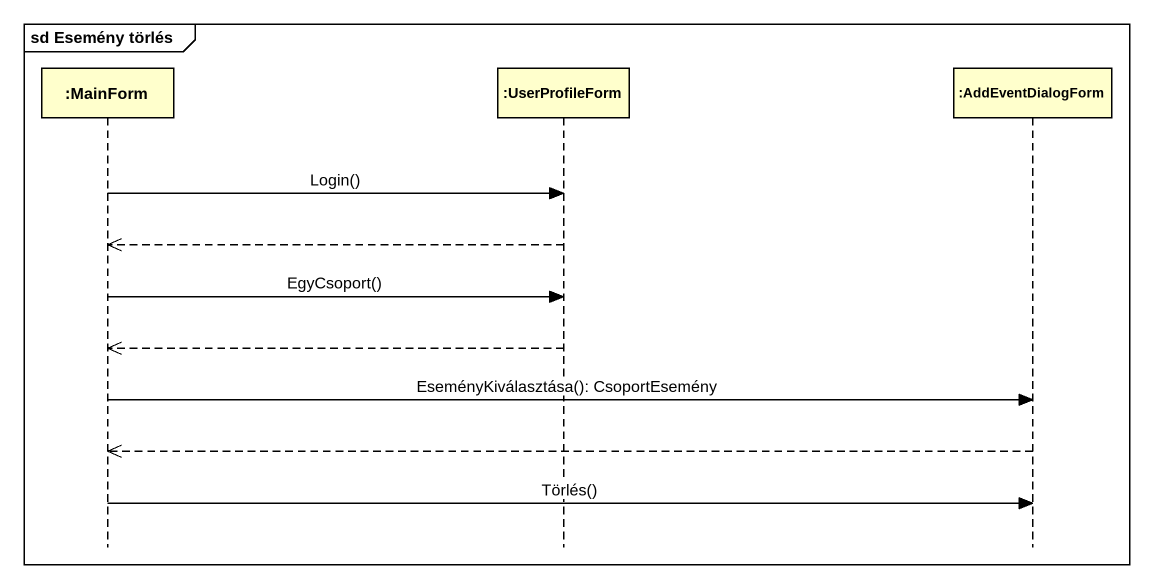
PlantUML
@startuml
mainframe sd Esemény törlés
hide footbox
participant ":MainForm" as MainForm
participant ":UserProfileForm" as UserProfileForm
participant ":AddEventDialogForm" as AddEventDialogForm

MainForm -> UserProfileForm : Login()
UserProfileForm -->> MainForm
MainForm -> UserProfileForm : EgyCsoport()
UserProfileForm -->> MainForm
MainForm -> AddEventDialogForm : EseményKiválasztása(): CsoportEsemény
AddEventDialogForm -->> MainForm
MainForm -> AddEventDialogForm : Törlés()
@enduml
